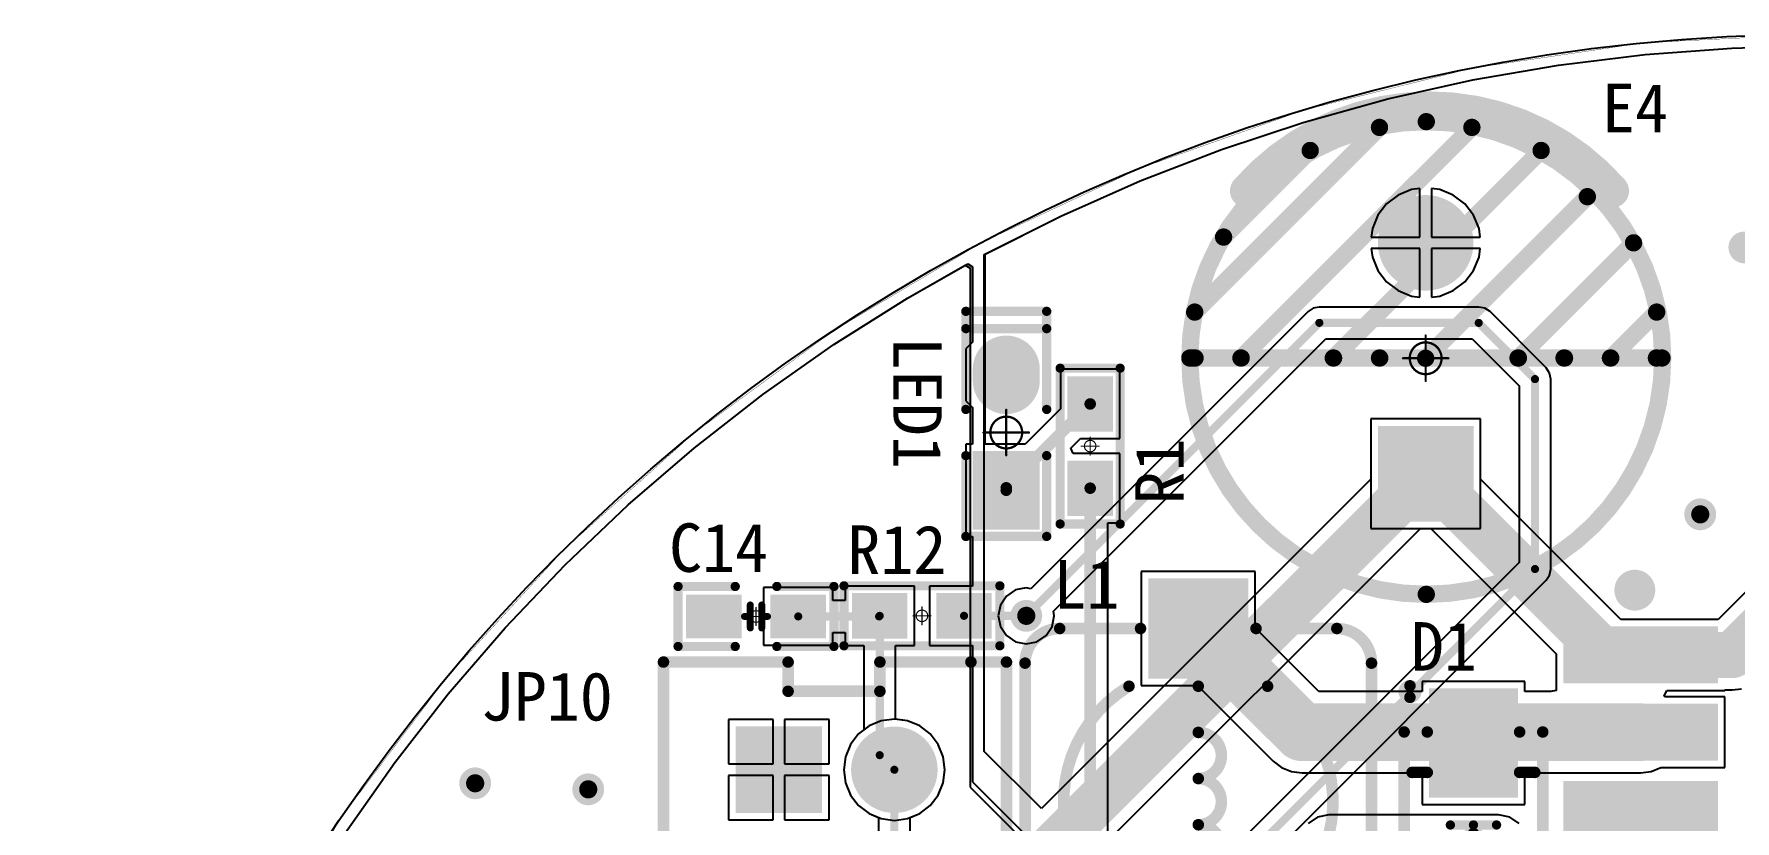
# Model space of a CAD drawing. Header units: millimetres. Extents: x 28 to 238, y 6 to 119.
# Drawn here: x 31.31 to 68.72, y 89.21 to 106.53 of the extents above; entities that cross this region are included whole.
import ezdxf

# ---------------------------------------------------------------- set-up
doc = ezdxf.new("R2010")
doc.units = ezdxf.units.MM
for name, color, linetype in [('BottomLayer', 5, 'Continuous'), ('BottomSolder', 6, 'Continuous'), ('KeepOutLayer', 6, 'Continuous'), ('Mechanical15', 56, 'Continuous'), ('MultiLayer', 9, 'Continuous'), ('PadHoleLayer', 156, 'Continuous'), ('TopLayer', 1, 'Continuous'), ('TopOverlay', 2, 'Continuous'), ('TopPaste', 8, 'Continuous'), ('TopSolder', 216, 'Continuous'), ('ViaHoleLayer', 16, 'Continuous')]:
    doc.layers.add(name, color=color, linetype=linetype)

# ---------------------------------------------------------------- blocks, each defined once
blk = doc.blocks.new('C_0603_M_24')
at = {"layer": 'Mechanical15', "const_width": 0.0254}
for points in [[(0.2, 0), (-0.2, 0)], [(0, 0.2), (0, -0.2)]]:
    blk.add_lwpolyline(points, dxfattribs=at)
at = {"layer": 'Mechanical15'}
for points, const_width in [([(-0.206, 0, 1), (-0.194, 0, 1)], 0.0127), ([(0.127, 0, 1), (-0.127, 0, 1)], 0.0254), ([(-0.133, 0, 1), (-0.121, 0, 1)], 0.0127), ([(-0.006, 0.2, 1), (0.006, 0.2, 1)], 0.0127), ([(0.121, 0, 1), (0.133, 0, 1)], 0.0127), ([(0.194, 0, 1), (0.206, 0, 1)], 0.0127), ([(-0.006, -0.2, 1), (0.006, -0.2, 1)], 0.0127)]:
    blk.add_lwpolyline(points, format="xyb", close=True, dxfattribs=dict(at, const_width=const_width))
at = {"layer": 'TopLayer'}
for points in [[(-1.435, -0.381), (-0.419, -0.381), (-1.435, 0.381), (-0.419, 0.381)], [(0.419, -0.381), (1.435, -0.381), (0.419, 0.381), (1.435, 0.381)]]:
    blk.add_solid(points, dxfattribs=at)
at = {"layer": 'TopOverlay'}
for points, const_width in [([(-0.457, 0.66), (-1.714, 0.66)], 0.203), ([(-1.714, 0.66), (-1.714, -0.66)], 0.203), ([(1.714, 0.66), (0.457, 0.66)], 0.203), ([(1.714, 0.66), (1.714, -0.66)], 0.203), ([(-0.127, 0), (-0.254, 0)], 0.152), ([(-0.127, 0.254), (-0.127, -0.254)], 0.152), ([(0.127, 0.254), (0.127, -0.254)], 0.152), ([(0.254, 0), (0.127, 0)], 0.152), ([(-0.457, -0.66), (-1.714, -0.66)], 0.203), ([(1.714, -0.66), (0.457, -0.66)], 0.203)]:
    blk.add_lwpolyline(points, dxfattribs=dict(at, const_width=const_width))
for points, const_width in [([(-1.765, 0.66, 1), (-1.664, 0.66, 1)], 0.102), ([(-1.765, 0.66, 1), (-1.664, 0.66, 1)], 0.102), ([(-0.508, 0.66, 1), (-0.406, 0.66, 1)], 0.102), ([(0.406, 0.66, 1), (0.508, 0.66, 1)], 0.102), ([(1.664, 0.66, 1), (1.765, 0.66, 1)], 0.102), ([(1.664, 0.66, 1), (1.765, 0.66, 1)], 0.102), ([(-0.292, 0, 1), (-0.216, 0, 1)], 0.0762), ([(-0.165, 0.254, 1), (-0.089, 0.254, 1)], 0.0762), ([(-0.165, 0, 1), (-0.089, 0, 1)], 0.0762), ([(0.089, 0.254, 1), (0.165, 0.254, 1)], 0.0762), ([(0.089, 0, 1), (0.165, 0, 1)], 0.0762), ([(0.216, 0, 1), (0.292, 0, 1)], 0.0762), ([(-0.165, -0.254, 1), (-0.089, -0.254, 1)], 0.0762), ([(0.089, -0.254, 1), (0.165, -0.254, 1)], 0.0762), ([(-1.765, -0.66, 1), (-1.664, -0.66, 1)], 0.102), ([(-1.765, -0.66, 1), (-1.664, -0.66, 1)], 0.102), ([(-0.508, -0.66, 1), (-0.406, -0.66, 1)], 0.102), ([(0.406, -0.66, 1), (0.508, -0.66, 1)], 0.102), ([(1.664, -0.66, 1), (1.765, -0.66, 1)], 0.102), ([(1.664, -0.66, 1), (1.765, -0.66, 1)], 0.102)]:
    blk.add_lwpolyline(points, format="xyb", close=True, dxfattribs=dict(at, const_width=const_width))
at = {"layer": 'TopPaste'}
for points in [[(-1.435, -0.381), (-0.419, -0.381), (-1.435, 0.381), (-0.419, 0.381)], [(0.419, -0.381), (1.435, -0.381), (0.419, 0.381), (1.435, 0.381)]]:
    blk.add_solid(points, dxfattribs=at)
at = {"layer": 'TopSolder'}
for points in [[(-1.537, -0.483), (-0.318, -0.483), (-1.537, 0.483), (-0.318, 0.483)], [(0.318, -0.483), (1.537, -0.483), (0.318, 0.483), (1.537, 0.483)]]:
    blk.add_solid(points, dxfattribs=at)
blk = doc.blocks.new('SMA_25')
at = {"layer": 'Mechanical15'}
for points, const_width in [([(0.35, 0, 1), (-0.35, 0, 1)], 0.05), ([(-0.012, 0.5, 1), (0.012, 0.5, 1)], 0.025), ([(-0.512, 0, 1), (-0.487, 0, 1)], 0.025), ([(-0.362, 0, 1), (-0.337, 0, 1)], 0.025), ([(0.337, 0, 1), (0.362, 0, 1)], 0.025), ([(0.487, 0, 1), (0.512, 0, 1)], 0.025), ([(-0.012, -0.5, 1), (0.012, -0.5, 1)], 0.025)]:
    blk.add_lwpolyline(points, format="xyb", close=True, dxfattribs=dict(at, const_width=const_width))
at = {"layer": 'Mechanical15', "const_width": 0.05}
for points in [[(0, 0.5), (0, -0.5)], [(-0.5, 0), (0.5, 0)]]:
    blk.add_lwpolyline(points, dxfattribs=at)
at = {"layer": 'TopLayer'}
for points in [[(-3.4, -0.875), (-1.2, -0.875), (-3.4, 0.875), (-1.2, 0.875)], [(1.2, -0.875), (3.4, -0.875), (1.2, 0.875), (3.4, 0.875)]]:
    blk.add_solid(points, dxfattribs=at)
at = {"layer": 'TopOverlay'}
for points, const_width in [([(-2.7, 1.524), (-2.7, 1.08)], 0.254), ([(-2.7, 1.524), (2.54, 1.524)], 0.254), ([(2.54, 1.524), (2.54, 1.016)], 0.254), ([(1.651, 1.35), (1.651, 1.016)], 0.254), ([(-0.395, 0.508), (-0.395, -0.508)], 0.203), ([(-0.395, 0.508), (0.494, 0)], 0.203), ([(-0.33, 0.305), (0.305, 0)], 0.254), ([(0.494, 0.508), (0.494, -0.508)], 0.203), ([(0.494, 0), (-0.395, -0.508)], 0.203), ([(-0.254, 0.051), (0.023, 0)], 0.254), ([(-0.254, 0.051), (-0.254, -0.305)], 0.254), ([(0.305, 0), (-0.254, -0.305)], 0.254), ([(-2.7, -1.105), (-2.7, -1.524)], 0.254), ([(1.651, -1.016), (1.651, -1.35)], 0.254), ([(2.54, -1.016), (2.54, -1.524)], 0.254), ([(-2.7, -1.524), (2.54, -1.524)], 0.254)]:
    blk.add_lwpolyline(points, dxfattribs=dict(at, const_width=const_width))
for points, const_width in [([(-2.763, 1.524, 1), (-2.636, 1.524, 1)], 0.127), ([(-2.763, 1.524, 1), (-2.636, 1.524, 1)], 0.127), ([(2.477, 1.524, 1), (2.603, 1.524, 1)], 0.127), ([(2.477, 1.524, 1), (2.603, 1.524, 1)], 0.127), ([(3.556, 1.397, 1), (3.302, 1.397, 1)], 0.254), ([(3.239, 1.397, 1), (3.365, 1.397, 1)], 0.127), ([(3.493, 1.397, 1), (3.619, 1.397, 1)], 0.127), ([(-2.763, 1.08, 1), (-2.636, 1.08, 1)], 0.127), ([(1.587, 1.35, 1), (1.714, 1.35, 1)], 0.127), ([(1.587, 1.016, 1), (1.714, 1.016, 1)], 0.127), ([(2.477, 1.016, 1), (2.603, 1.016, 1)], 0.127), ([(-0.446, 0.508, 1), (-0.344, 0.508, 1)], 0.102), ([(-0.446, 0.508, 1), (-0.344, 0.508, 1)], 0.102), ([(-0.394, 0.305, 1), (-0.267, 0.305, 1)], 0.127), ([(0.443, 0.508, 1), (0.545, 0.508, 1)], 0.102), ([(-0.318, 0.051, 1), (-0.191, 0.051, 1)], 0.127), ([(-0.318, 0.051, 1), (-0.191, 0.051, 1)], 0.127), ([(-0.041, 0, 1), (0.086, 0, 1)], 0.127), ([(0.241, 0, 1), (0.368, 0, 1)], 0.127), ([(0.241, 0, 1), (0.368, 0, 1)], 0.127), ([(0.443, 0, 1), (0.545, 0, 1)], 0.102), ([(0.443, 0, 1), (0.545, 0, 1)], 0.102), ([(-0.318, -0.305, 1), (-0.191, -0.305, 1)], 0.127), ([(-0.318, -0.305, 1), (-0.191, -0.305, 1)], 0.127), ([(-0.446, -0.508, 1), (-0.344, -0.508, 1)], 0.102), ([(-0.446, -0.508, 1), (-0.344, -0.508, 1)], 0.102), ([(0.443, -0.508, 1), (0.545, -0.508, 1)], 0.102), ([(-2.763, -1.105, 1), (-2.636, -1.105, 1)], 0.127), ([(1.587, -1.016, 1), (1.714, -1.016, 1)], 0.127), ([(2.477, -1.016, 1), (2.603, -1.016, 1)], 0.127), ([(-2.763, -1.524, 1), (-2.636, -1.524, 1)], 0.127), ([(-2.763, -1.524, 1), (-2.636, -1.524, 1)], 0.127), ([(1.587, -1.35, 1), (1.714, -1.35, 1)], 0.127), ([(2.477, -1.524, 1), (2.603, -1.524, 1)], 0.127), ([(2.477, -1.524, 1), (2.603, -1.524, 1)], 0.127)]:
    blk.add_lwpolyline(points, format="xyb", close=True, dxfattribs=dict(at, const_width=const_width))
at = {"layer": 'TopPaste'}
for points in [[(-3.4, -0.875), (-1.2, -0.875), (-3.4, 0.875), (-1.2, 0.875)], [(1.2, -0.875), (3.4, -0.875), (1.2, 0.875), (3.4, 0.875)]]:
    blk.add_solid(points, dxfattribs=at)
at = {"layer": 'TopSolder'}
for points in [[(-3.502, -0.977), (-1.098, -0.977), (-3.502, 0.977), (-1.098, 0.977)], [(1.098, -0.977), (3.502, -0.977), (1.098, 0.977), (3.502, 0.977)]]:
    blk.add_solid(points, dxfattribs=at)
blk = doc.blocks.new('CAP_5_0_10_16_29')
at = {"layer": 'BottomLayer', "const_width": 0.95}
blk.add_lwpolyline([(2.065, 0, 1), (3.015, 0, 1)], format="xyb", close=True, dxfattribs=at)
at = {"layer": 'BottomLayer'}
blk.add_solid([(-1.59, -0.95), (-1.59, 0.95), (-3.49, -0.95), (-3.49, 0.95)], dxfattribs=at)
at = {"layer": 'BottomSolder', "const_width": 1.052}
blk.add_lwpolyline([(2.014, 0, 1), (3.066, 0, 1)], format="xyb", close=True, dxfattribs=at)
at = {"layer": 'BottomSolder'}
blk.add_solid([(-1.488, -1.052), (-1.488, 1.052), (-3.592, -1.052), (-3.592, 1.052)], dxfattribs=at)
at = {"layer": 'Mechanical15'}
for points, const_width in [([(0.35, 0, 1), (-0.35, 0, 1)], 0.05), ([(-0.012, 0.5, 1), (0.012, 0.5, 1)], 0.025), ([(-0.512, 0, 1), (-0.487, 0, 1)], 0.025), ([(-0.362, 0, 1), (-0.337, 0, 1)], 0.025), ([(0.337, 0, 1), (0.362, 0, 1)], 0.025), ([(0.487, 0, 1), (0.512, 0, 1)], 0.025), ([(-0.012, -0.5, 1), (0.012, -0.5, 1)], 0.025)]:
    blk.add_lwpolyline(points, format="xyb", close=True, dxfattribs=dict(at, const_width=const_width))
at = {"layer": 'Mechanical15', "const_width": 0.05}
for points in [[(0, 0.5), (0, -0.5)], [(-0.5, 0), (0.5, 0)]]:
    blk.add_lwpolyline(points, dxfattribs=at)
at = {"layer": 'MultiLayer', "const_width": 0.95}
blk.add_lwpolyline([(2.065, 0, 1), (3.015, 0, 1)], format="xyb", close=True, dxfattribs=at)
at = {"layer": 'MultiLayer'}
blk.add_solid([(-1.59, -0.95), (-1.59, 0.95), (-3.49, -0.95), (-3.49, 0.95)], dxfattribs=at)
at = {"layer": 'PadHoleLayer', "const_width": 0.45}
for points in [[(-2.765, 0, 1), (-2.315, 0, 1)], [(2.315, 0, 1), (2.765, 0, 1)]]:
    blk.add_lwpolyline(points, format="xyb", close=True, dxfattribs=at)
at = {"layer": 'TopLayer', "const_width": 0.95}
blk.add_lwpolyline([(2.065, 0, 1), (3.015, 0, 1)], format="xyb", close=True, dxfattribs=at)
at = {"layer": 'TopLayer'}
blk.add_solid([(-1.59, -0.95), (-1.59, 0.95), (-3.49, -0.95), (-3.49, 0.95)], dxfattribs=at)
at = {"layer": 'TopOverlay'}
for points, const_width in [([(5.206, -0.013, 1), (-5.194, -0.013, 1)], 0.381), ([(-0.089, 5.187, 1), (0.101, 5.187, 1)], 0.191), ([(-0.089, 5.074, 1), (0.101, 5.074, 1)], 0.191), ([(-0.089, 5.072, 1), (0.101, 5.072, 1)], 0.191), ([(0.921, 5.08, 1), (1.111, 5.08, 1)], 0.191), ([(2.572, 4.445, 1), (2.762, 4.445, 1)], 0.191), ([(-0.089, 4.064, 1), (0.101, 4.064, 1)], 0.191), ([(-0.089, 4.058, 1), (0.101, 4.058, 1)], 0.191), ([(-0.089, 4.058, 1), (0.101, 4.058, 1)], 0.191), ([(3.499, 3.937, 1), (3.867, 3.937, 1)], 0.368), ([(4.477, 2.54, 1), (4.667, 2.54, 1)], 0.191), ([(-0.089, 2.032, 1), (0.101, 2.032, 1)], 0.191), ([(-0.089, 2.026, 1), (0.101, 2.026, 1)], 0.191), ([(-0.089, 2.026, 1), (0.101, 2.026, 1)], 0.191), ([(-0.089, 1.016, 1), (0.101, 1.016, 1)], 0.191), ([(-0.089, 1.01, 1), (0.101, 1.01, 1)], 0.191), ([(4.985, 1.016, 1), (5.175, 1.016, 1)], 0.191), ([(-5.289, -0.013, 1), (-5.099, -0.013, 1)], 0.191), ([(-0.095, 0, 1), (0.095, 0, 1)], 0.191), ([(5.111, -0.013, 1), (5.301, -0.013, 1)], 0.191), ([(4.985, -1.016, 1), (5.175, -1.016, 1)], 0.191), ([(-0.089, -2.032, 1), (0.101, -2.032, 1)], 0.191), ([(-0.089, -2.038, 1), (0.101, -2.038, 1)], 0.191), ([(-0.089, -2.038, 1), (0.101, -2.038, 1)], 0.191), ([(-0.089, -2.038, 1), (0.101, -2.038, 1)], 0.191), ([(-0.089, -2.038, 1), (0.101, -2.038, 1)], 0.191), ([(4.477, -2.54, 1), (4.667, -2.54, 1)], 0.191), ([(-0.089, -3.043, 1), (0.101, -3.043, 1)], 0.191), ([(-0.089, -3.05, 1), (0.101, -3.05, 1)], 0.191), ([(-0.089, -3.05, 1), (0.101, -3.05, 1)], 0.191), ([(-0.089, -3.054, 1), (0.101, -3.054, 1)], 0.191), ([(3.461, -3.556, 1), (3.651, -3.556, 1)], 0.191), ([(3.499, -4.105, 1), (3.867, -4.105, 1)], 0.368), ([(-0.089, -4.064, 1), (0.101, -4.064, 1)], 0.191), ([(-0.089, -4.07, 1), (0.101, -4.07, 1)], 0.191), ([(-0.089, -4.07, 1), (0.101, -4.07, 1)], 0.191), ([(2.445, -4.572, 1), (2.635, -4.572, 1)], 0.191), ([(-0.089, -5.075, 1), (0.101, -5.075, 1)], 0.191), ([(-0.089, -5.082, 1), (0.101, -5.082, 1)], 0.191), ([(-0.089, -5.197, 1), (0.101, -5.197, 1)], 0.191), ([(0.921, -5.08, 1), (1.111, -5.08, 1)], 0.191)]:
    blk.add_lwpolyline(points, format="xyb", close=True, dxfattribs=dict(at, const_width=const_width))
at = {"layer": 'TopOverlay', "const_width": 0.381}
for points in [[(0.006, 5.187), (0.006, 5.074)], [(0.006, 5.072), (0.006, -5.197)], [(1.016, 5.08), (5.08, 1.016)], [(2.667, 4.445), (4.572, 2.54)], [(0.006, 4.064), (0.006, 4.058)], [(0.006, 4.058), (5.08, -1.016)], [(0.006, 2.032), (0.006, 2.026)], [(0.006, 2.026), (4.572, -2.54)], [(0.006, 1.016), (0.006, 1.01)], [(0, 0), (3.556, -3.556)], [(0.006, -2.032), (0.006, -2.038)], [(0.006, -2.038), (0.006, -2.038)], [(0.006, -2.038), (2.54, -4.572)], [(0.006, -3.043), (0.006, -3.05)], [(0.006, -3.05), (0.006, -3.054)], [(0.006, -4.064), (0.006, -4.07)], [(0.006, -4.07), (1.016, -5.08)], [(0.006, -5.075), (0.006, -5.082)]]:
    blk.add_lwpolyline(points, dxfattribs=at)
at = {"layer": 'TopOverlay', "const_width": 0.737}
blk.add_lwpolyline([(3.683, 3.937, -0.452833), (3.683, -4.105)], format="xyb", dxfattribs=at)
at = {"layer": 'TopSolder', "const_width": 1.052}
blk.add_lwpolyline([(2.014, 0, 1), (3.066, 0, 1)], format="xyb", close=True, dxfattribs=at)
at = {"layer": 'TopSolder'}
blk.add_solid([(-1.488, -1.052), (-1.488, 1.052), (-3.592, -1.052), (-3.592, 1.052)], dxfattribs=at)
blk = doc.blocks.new('TO263_5A_30')
at = {"layer": 'TopLayer'}
for points in [[(5.225, 15.414), (-5.225, 15.414), (5.225, 5.414), (-5.225, 5.414)], [(-2.875, 1.6), (-3.925, 1.6), (-2.875, -1.6), (-3.925, -1.6)], [(-1.175, 1.6), (-2.225, 1.6), (-1.175, -1.6), (-2.225, -1.6)], [(0.525, 1.6), (-0.525, 1.6), (0.525, -1.6), (-0.525, -1.6)], [(2.225, 1.6), (1.175, 1.6), (2.225, -1.6), (1.175, -1.6)], [(3.925, 1.6), (2.875, 1.6), (3.925, -1.6), (2.875, -1.6)]]:
    blk.add_solid(points, dxfattribs=at)
at = {"layer": 'TopOverlay', "const_width": 0.254}
for points in [[(-5.461, 3.787), (-5.461, 6.037)], [(5.461, 3.787), (5.461, 6.037)], [(5.461, 3.787), (-5.461, 3.787)]]:
    blk.add_lwpolyline(points, dxfattribs=at)
at = {"layer": 'TopOverlay'}
for points, const_width in [([(-5.524, 6.037, 1), (-5.397, 6.037, 1)], 0.127), ([(5.397, 6.037, 1), (5.524, 6.037, 1)], 0.127), ([(-5.524, 3.787, 1), (-5.397, 3.787, 1)], 0.127), ([(-5.524, 3.787, 1), (-5.397, 3.787, 1)], 0.127), ([(5.397, 3.787, 1), (5.524, 3.787, 1)], 0.127), ([(5.397, 3.787, 1), (5.524, 3.787, 1)], 0.127), ([(-4.626, -0.127, 1), (-5.026, -0.127, 1)], 0.5), ([(-5.151, -0.127, 1), (-4.901, -0.127, 1)], 0.25), ([(-4.751, -0.127, 1), (-4.501, -0.127, 1)], 0.25)]:
    blk.add_lwpolyline(points, format="xyb", close=True, dxfattribs=dict(at, const_width=const_width))
at = {"layer": 'TopPaste'}
for points in [[(5.225, 15.414), (-5.225, 15.414), (5.225, 5.414), (-5.225, 5.414)], [(-2.875, 1.6), (-3.925, 1.6), (-2.875, -1.6), (-3.925, -1.6)], [(-1.175, 1.6), (-2.225, 1.6), (-1.175, -1.6), (-2.225, -1.6)], [(0.525, 1.6), (-0.525, 1.6), (0.525, -1.6), (-0.525, -1.6)], [(2.225, 1.6), (1.175, 1.6), (2.225, -1.6), (1.175, -1.6)], [(3.925, 1.6), (2.875, 1.6), (3.925, -1.6), (2.875, -1.6)]]:
    blk.add_solid(points, dxfattribs=at)
at = {"layer": 'TopSolder'}
for points in [[(5.327, 15.516), (-5.327, 15.516), (5.327, 5.312), (-5.327, 5.312)], [(-2.773, 1.702), (-4.027, 1.702), (-2.773, -1.702), (-4.027, -1.702)], [(-1.073, 1.702), (-2.327, 1.702), (-1.073, -1.702), (-2.327, -1.702)], [(0.627, 1.702), (-0.627, 1.702), (0.627, -1.702), (-0.627, -1.702)], [(2.327, 1.702), (1.073, 1.702), (2.327, -1.702), (1.073, -1.702)], [(4.027, 1.702), (2.773, 1.702), (4.027, -1.702), (2.773, -1.702)]]:
    blk.add_solid(points, dxfattribs=at)
blk = doc.blocks.new('XH2_54_LI_2P_38')
at = {"layer": 'BottomLayer', "const_width": 0.85}
blk.add_lwpolyline([(0.845, 0, 1), (1.695, 0, 1)], format="xyb", close=True, dxfattribs=at)
at = {"layer": 'BottomLayer'}
blk.add_solid([(-0.42, -0.85), (-0.42, 0.85), (-2.12, -0.85), (-2.12, 0.85)], dxfattribs=at)
at = {"layer": 'BottomSolder', "const_width": 0.952}
blk.add_lwpolyline([(0.794, 0, 1), (1.746, 0, 1)], format="xyb", close=True, dxfattribs=at)
at = {"layer": 'BottomSolder'}
blk.add_solid([(-0.318, -0.952), (-0.318, 0.952), (-2.222, -0.952), (-2.222, 0.952)], dxfattribs=at)
at = {"layer": 'MultiLayer', "const_width": 0.85}
blk.add_lwpolyline([(0.845, 0, 1), (1.695, 0, 1)], format="xyb", close=True, dxfattribs=at)
at = {"layer": 'MultiLayer'}
blk.add_solid([(-0.42, -0.85), (-0.42, 0.85), (-2.12, -0.85), (-2.12, 0.85)], dxfattribs=at)
at = {"layer": 'PadHoleLayer', "const_width": 0.45}
for points in [[(-1.495, 0, 1), (-1.045, 0, 1)], [(1.045, 0, 1), (1.495, 0, 1)]]:
    blk.add_lwpolyline(points, format="xyb", close=True, dxfattribs=at)
at = {"layer": 'TopLayer', "const_width": 0.85}
blk.add_lwpolyline([(0.845, 0, 1), (1.695, 0, 1)], format="xyb", close=True, dxfattribs=at)
at = {"layer": 'TopLayer'}
blk.add_solid([(-0.42, -0.85), (-0.42, 0.85), (-2.12, -0.85), (-2.12, 0.85)], dxfattribs=at)
at = {"layer": 'TopOverlay', "const_width": 0.254}
for points in [[(-3.807, 2.37), (-1.067, 2.37)], [(-3.807, -3.505), (-3.807, 2.37)], [(-1.067, 1.727), (-1.067, 2.37)], [(0.953, 2.37), (2.954, 2.37)], [(0.953, 1.727), (0.953, 2.37)], [(2.954, 2.37), (3.736, 2.37)], [(3.736, -3.505), (3.736, 2.37)], [(-1.067, 1.727), (0.953, 1.727)], [(-3.807, -3.505), (3.736, -3.505)]]:
    blk.add_lwpolyline(points, dxfattribs=at)
at = {"layer": 'TopOverlay', "const_width": 0.127}
for points in [[(-3.871, 2.37, 1), (-3.744, 2.37, 1)], [(-3.871, 2.37, 1), (-3.744, 2.37, 1)], [(-1.13, 2.37, 1), (-1.003, 2.37, 1)], [(-1.13, 2.37, 1), (-1.003, 2.37, 1)], [(0.889, 2.37, 1), (1.016, 2.37, 1)], [(0.889, 2.37, 1), (1.016, 2.37, 1)], [(2.891, 2.37, 1), (3.018, 2.37, 1)], [(2.891, 2.37, 1), (3.018, 2.37, 1)], [(3.673, 2.37, 1), (3.8, 2.37, 1)], [(3.673, 2.37, 1), (3.8, 2.37, 1)], [(-1.13, 1.727, 1), (-1.003, 1.727, 1)], [(-1.13, 1.727, 1), (-1.003, 1.727, 1)], [(0.889, 1.727, 1), (1.016, 1.727, 1)], [(0.889, 1.727, 1), (1.016, 1.727, 1)], [(-3.871, -3.505, 1), (-3.744, -3.505, 1)], [(-3.871, -3.505, 1), (-3.744, -3.505, 1)], [(3.673, -3.505, 1), (3.8, -3.505, 1)], [(3.673, -3.505, 1), (3.8, -3.505, 1)]]:
    blk.add_lwpolyline(points, format="xyb", close=True, dxfattribs=at)
at = {"layer": 'TopSolder', "const_width": 0.952}
blk.add_lwpolyline([(0.794, 0, 1), (1.746, 0, 1)], format="xyb", close=True, dxfattribs=at)
at = {"layer": 'TopSolder'}
blk.add_solid([(-0.318, -0.952), (-0.318, 0.952), (-2.222, -0.952), (-2.222, 0.952)], dxfattribs=at)
blk = doc.blocks.new('CDRH74_40')
at = {"layer": 'TopLayer'}
for points in [[(-2.81, -1), (-2.81, 1), (-4.81, -1), (-4.81, 1)], [(4.81, -1), (4.81, 1), (2.81, -1), (2.81, 1)]]:
    blk.add_solid(points, dxfattribs=at)
at = {"layer": 'TopOverlay', "const_width": 0.254}
for points in [[(-3.81, 3.048, -0.414214), (-3.048, 3.81)], [(3.048, 3.81, -0.414214), (3.81, 3.048)], [(-2.54, 1.524, -0.56619), (2.54, 1.524)], [(-1.524, 0, -1), (-0.508, 0)], [(-0.508, 0, -1), (0.508, 0)], [(0.508, 0, -1), (1.524, 0)], [(2.54, -1.524, -0.56619), (-2.54, -1.524)], [(-3.048, -3.81, -0.414214), (-3.81, -3.048)], [(3.81, -3.048, -0.414214), (3.048, -3.81)]]:
    blk.add_lwpolyline(points, format="xyb", dxfattribs=at)
for points in [[(3.048, 3.81), (-3.048, 3.81)], [(-3.81, 1.27), (-3.81, 3.048)], [(3.81, 1.27), (3.81, 3.048)], [(-1.524, 0), (-2.54, 0)], [(2.54, 0), (1.524, 0)], [(-3.81, -3.048), (-3.81, -1.27)], [(3.81, -3.048), (3.81, -1.27)], [(3.048, -3.81), (-3.048, -3.81)]]:
    blk.add_lwpolyline(points, dxfattribs=at)
at = {"layer": 'TopOverlay', "const_width": 0.127}
for points in [[(-3.111, 3.81, 1), (-2.985, 3.81, 1)], [(-3.111, 3.81, 1), (-2.985, 3.81, 1)], [(2.985, 3.81, 1), (3.111, 3.81, 1)], [(2.985, 3.81, 1), (3.111, 3.81, 1)], [(-3.873, 3.048, 1), (-3.747, 3.048, 1)], [(-3.873, 3.048, 1), (-3.747, 3.048, 1)], [(3.747, 3.048, 1), (3.873, 3.048, 1)], [(3.747, 3.048, 1), (3.873, 3.048, 1)], [(-2.603, 1.524, 1), (-2.477, 1.524, 1)], [(2.477, 1.524, 1), (2.603, 1.524, 1)], [(-3.873, 1.27, 1), (-3.747, 1.27, 1)], [(3.747, 1.27, 1), (3.873, 1.27, 1)], [(-2.603, 0, 1), (-2.477, 0, 1)], [(-1.587, 0, 1), (-1.46, 0, 1)], [(-1.587, 0, 1), (-1.46, 0, 1)], [(-0.572, 0, 1), (-0.445, 0, 1)], [(-0.572, 0, 1), (-0.445, 0, 1)], [(0.445, 0, 1), (0.572, 0, 1)], [(0.445, 0, 1), (0.572, 0, 1)], [(1.46, 0, 1), (1.587, 0, 1)], [(1.46, 0, 1), (1.587, 0, 1)], [(2.477, 0, 1), (2.603, 0, 1)], [(-3.873, -1.27, 1), (-3.747, -1.27, 1)], [(-2.603, -1.524, 1), (-2.477, -1.524, 1)], [(2.477, -1.524, 1), (2.603, -1.524, 1)], [(3.747, -1.27, 1), (3.873, -1.27, 1)], [(-3.873, -3.048, 1), (-3.747, -3.048, 1)], [(-3.873, -3.048, 1), (-3.747, -3.048, 1)], [(3.747, -3.048, 1), (3.873, -3.048, 1)], [(3.747, -3.048, 1), (3.873, -3.048, 1)], [(-3.111, -3.81, 1), (-2.985, -3.81, 1)], [(-3.111, -3.81, 1), (-2.985, -3.81, 1)], [(2.985, -3.81, 1), (3.111, -3.81, 1)], [(2.985, -3.81, 1), (3.111, -3.81, 1)]]:
    blk.add_lwpolyline(points, format="xyb", close=True, dxfattribs=at)
at = {"layer": 'TopPaste'}
for points in [[(-2.81, -1), (-2.81, 1), (-4.81, -1), (-4.81, 1)], [(4.81, -1), (4.81, 1), (2.81, -1), (2.81, 1)]]:
    blk.add_solid(points, dxfattribs=at)
at = {"layer": 'TopSolder'}
for points in [[(-2.708, -1.102), (-2.708, 1.102), (-4.912, -1.102), (-4.912, 1.102)], [(4.912, -1.102), (4.912, 1.102), (2.708, -1.102), (2.708, 1.102)]]:
    blk.add_solid(points, dxfattribs=at)
blk = doc.blocks.new('LED_0805R_42')
at = {"layer": 'Mechanical15'}
for points, const_width in [([(0.35, 0, 1), (-0.35, 0, 1)], 0.05), ([(-0.012, 0.5, 1), (0.012, 0.5, 1)], 0.025), ([(-0.512, 0, 1), (-0.487, 0, 1)], 0.025), ([(-0.362, 0, 1), (-0.337, 0, 1)], 0.025), ([(0.337, 0, 1), (0.362, 0, 1)], 0.025), ([(0.487, 0, 1), (0.512, 0, 1)], 0.025), ([(-0.012, -0.5, 1), (0.012, -0.5, 1)], 0.025)]:
    blk.add_lwpolyline(points, format="xyb", close=True, dxfattribs=dict(at, const_width=const_width))
at = {"layer": 'Mechanical15', "const_width": 0.05}
for points in [[(0, 0.5), (0, -0.5)], [(-0.5, 0), (0.5, 0)]]:
    blk.add_lwpolyline(points, dxfattribs=at)
at = {"layer": 'TopLayer', "const_width": 1.27}
blk.add_lwpolyline([(1.397, 0), (1.143, 0)], dxfattribs=at)
at = {"layer": 'TopLayer', "const_width": 0.635}
for points in [[(0.825, 0, 1), (1.46, 0, 1)], [(1.079, 0, 1), (1.714, 0, 1)]]:
    blk.add_lwpolyline(points, format="xyb", close=True, dxfattribs=at)
at = {"layer": 'TopLayer'}
blk.add_solid([(-2.032, -0.635), (-0.508, -0.635), (-2.032, 0.635), (-0.508, 0.635)], dxfattribs=at)
at = {"layer": 'TopOverlay', "const_width": 0.203}
for points in [[(-2.286, 0.889), (-0.508, 0.889)], [(-2.286, 0.889), (-2.286, -0.889)], [(0.508, 0.889), (2.667, 0.889)], [(2.286, 0.889), (2.286, -0.889)], [(2.667, 0.889), (2.667, -0.889)], [(-2.286, -0.889), (-0.508, -0.889)], [(0.508, -0.889), (2.667, -0.889)]]:
    blk.add_lwpolyline(points, dxfattribs=at)
at = {"layer": 'TopOverlay', "const_width": 0.102}
for points in [[(-2.337, 0.889, 1), (-2.235, 0.889, 1)], [(-2.337, 0.889, 1), (-2.235, 0.889, 1)], [(-0.559, 0.889, 1), (-0.457, 0.889, 1)], [(0.457, 0.889, 1), (0.559, 0.889, 1)], [(2.235, 0.889, 1), (2.337, 0.889, 1)], [(2.616, 0.889, 1), (2.718, 0.889, 1)], [(2.616, 0.889, 1), (2.718, 0.889, 1)], [(-2.337, -0.889, 1), (-2.235, -0.889, 1)], [(-2.337, -0.889, 1), (-2.235, -0.889, 1)], [(-0.559, -0.889, 1), (-0.457, -0.889, 1)], [(0.457, -0.889, 1), (0.559, -0.889, 1)], [(2.235, -0.889, 1), (2.337, -0.889, 1)], [(2.616, -0.889, 1), (2.718, -0.889, 1)], [(2.616, -0.889, 1), (2.718, -0.889, 1)]]:
    blk.add_lwpolyline(points, format="xyb", close=True, dxfattribs=at)
at = {"layer": 'TopPaste', "const_width": 1.27}
blk.add_lwpolyline([(1.397, 0), (1.143, 0)], dxfattribs=at)
at = {"layer": 'TopPaste', "const_width": 0.635}
for points in [[(0.825, 0, 1), (1.46, 0, 1)], [(1.079, 0, 1), (1.714, 0, 1)]]:
    blk.add_lwpolyline(points, format="xyb", close=True, dxfattribs=at)
at = {"layer": 'TopPaste'}
blk.add_solid([(-2.032, -0.635), (-0.508, -0.635), (-2.032, 0.635), (-0.508, 0.635)], dxfattribs=at)
at = {"layer": 'TopSolder', "const_width": 1.473}
blk.add_lwpolyline([(1.397, 0), (1.143, 0)], dxfattribs=at)
at = {"layer": 'TopSolder', "const_width": 0.737}
for points in [[(0.775, 0, 1), (1.511, 0, 1)], [(1.029, 0, 1), (1.765, 0, 1)]]:
    blk.add_lwpolyline(points, format="xyb", close=True, dxfattribs=at)
at = {"layer": 'TopSolder'}
blk.add_solid([(-2.134, -0.737), (-0.406, -0.737), (-2.134, 0.737), (-0.406, 0.737)], dxfattribs=at)
blk = doc.blocks.new('R_0603_M_47')
at = {"layer": 'Mechanical15', "const_width": 0.0254}
for points in [[(0.2, 0), (-0.2, 0)], [(0, -0.2), (0, 0.2)]]:
    blk.add_lwpolyline(points, dxfattribs=at)
at = {"layer": 'Mechanical15'}
for points, const_width in [([(-0.206, 0, 1), (-0.194, 0, 1)], 0.0127), ([(0.127, 0, 1), (-0.127, 0, 1)], 0.0254), ([(-0.133, 0, 1), (-0.121, 0, 1)], 0.0127), ([(-0.006, 0.2, 1), (0.006, 0.2, 1)], 0.0127), ([(0.121, 0, 1), (0.133, 0, 1)], 0.0127), ([(0.194, 0, 1), (0.206, 0, 1)], 0.0127), ([(-0.006, -0.2, 1), (0.006, -0.2, 1)], 0.0127)]:
    blk.add_lwpolyline(points, format="xyb", close=True, dxfattribs=dict(at, const_width=const_width))
at = {"layer": 'TopLayer'}
for points in [[(-1.435, -0.4), (-0.419, -0.4), (-1.435, 0.4), (-0.419, 0.4)], [(0.419, -0.4), (1.435, -0.4), (0.419, 0.4), (1.435, 0.4)]]:
    blk.add_solid(points, dxfattribs=at)
at = {"layer": 'TopOverlay', "const_width": 0.203}
for points in [[(-1.714, -0.66), (-1.714, 0.66)], [(1.714, 0.66), (-1.714, 0.66)], [(1.714, -0.66), (1.714, 0.66)], [(1.714, -0.66), (-1.714, -0.66)]]:
    blk.add_lwpolyline(points, dxfattribs=at)
at = {"layer": 'TopOverlay', "const_width": 0.102}
for points in [[(-1.765, 0.66, 1), (-1.664, 0.66, 1)], [(-1.765, 0.66, 1), (-1.664, 0.66, 1)], [(1.664, 0.66, 1), (1.765, 0.66, 1)], [(1.664, 0.66, 1), (1.765, 0.66, 1)], [(-1.765, -0.66, 1), (-1.664, -0.66, 1)], [(-1.765, -0.66, 1), (-1.664, -0.66, 1)], [(1.664, -0.66, 1), (1.765, -0.66, 1)], [(1.664, -0.66, 1), (1.765, -0.66, 1)]]:
    blk.add_lwpolyline(points, format="xyb", close=True, dxfattribs=at)
at = {"layer": 'TopPaste'}
for points in [[(-1.435, -0.4), (-0.419, -0.4), (-1.435, 0.4), (-0.419, 0.4)], [(0.419, -0.4), (1.435, -0.4), (0.419, 0.4), (1.435, 0.4)]]:
    blk.add_solid(points, dxfattribs=at)
at = {"layer": 'TopSolder'}
for points in [[(-1.537, -0.502), (-0.318, -0.502), (-1.537, 0.502), (-0.318, 0.502)], [(0.318, -0.502), (1.537, -0.502), (0.318, 0.502), (1.537, 0.502)]]:
    blk.add_solid(points, dxfattribs=at)
blk = doc.blocks.new('R_0603_M_54')
at = {"layer": 'Mechanical15', "const_width": 0.0254}
for points in [[(-0.2, 0), (0.2, 0)], [(0, -0.2), (0, 0.2)]]:
    blk.add_lwpolyline(points, dxfattribs=at)
at = {"layer": 'Mechanical15'}
for points, const_width in [([(-0.206, 0, 1), (-0.194, 0, 1)], 0.0127), ([(0.127, 0, 1), (-0.127, 0, 1)], 0.0254), ([(-0.133, 0, 1), (-0.121, 0, 1)], 0.0127), ([(-0.006, 0.2, 1), (0.006, 0.2, 1)], 0.0127), ([(0.121, 0, 1), (0.133, 0, 1)], 0.0127), ([(0.194, 0, 1), (0.206, 0, 1)], 0.0127), ([(-0.006, -0.2, 1), (0.006, -0.2, 1)], 0.0127)]:
    blk.add_lwpolyline(points, format="xyb", close=True, dxfattribs=dict(at, const_width=const_width))
at = {"layer": 'TopLayer'}
for points in [[(-1.435, -0.4), (-0.419, -0.4), (-1.435, 0.4), (-0.419, 0.4)], [(0.419, -0.4), (1.435, -0.4), (0.419, 0.4), (1.435, 0.4)]]:
    blk.add_solid(points, dxfattribs=at)
at = {"layer": 'TopOverlay', "const_width": 0.203}
for points in [[(-1.714, -0.66), (-1.714, 0.66)], [(-1.714, 0.66), (1.714, 0.66)], [(1.714, -0.66), (1.714, 0.66)], [(-1.714, -0.66), (1.714, -0.66)]]:
    blk.add_lwpolyline(points, dxfattribs=at)
at = {"layer": 'TopOverlay', "const_width": 0.102}
for points in [[(-1.765, 0.66, 1), (-1.664, 0.66, 1)], [(-1.765, 0.66, 1), (-1.664, 0.66, 1)], [(1.664, 0.66, 1), (1.765, 0.66, 1)], [(1.664, 0.66, 1), (1.765, 0.66, 1)], [(-1.765, -0.66, 1), (-1.664, -0.66, 1)], [(-1.765, -0.66, 1), (-1.664, -0.66, 1)], [(1.664, -0.66, 1), (1.765, -0.66, 1)], [(1.664, -0.66, 1), (1.765, -0.66, 1)]]:
    blk.add_lwpolyline(points, format="xyb", close=True, dxfattribs=at)
at = {"layer": 'TopPaste'}
for points in [[(-1.435, -0.4), (-0.419, -0.4), (-1.435, 0.4), (-0.419, 0.4)], [(0.419, -0.4), (1.435, -0.4), (0.419, 0.4), (1.435, 0.4)]]:
    blk.add_solid(points, dxfattribs=at)
at = {"layer": 'TopSolder'}
for points in [[(-1.537, -0.502), (-0.318, -0.502), (-1.537, 0.502), (-0.318, 0.502)], [(0.318, -0.502), (1.537, -0.502), (0.318, 0.502), (1.537, 0.502)]]:
    blk.add_solid(points, dxfattribs=at)

msp = doc.modelspace()

# ---------------------------------------------------------------- linework, layer by layer
msp.add_circle((70.558, 67.272), 39.25)
at = {"layer": 'BottomLayer'}
for p, q in [((68.645, 106.218), (70.558, 106.265)), ((64.837, 105.843), (66.737, 106.077)), ((66.737, 106.077), (68.645, 106.218)), ((61.084, 105.096), (62.952, 105.515)), ((62.952, 105.515), (64.837, 105.843)), ((59.24, 104.586), (61.084, 105.096)), ((57.422, 103.985), (59.24, 104.586)), ((55.637, 103.297), (57.422, 103.985)), ((53.887, 102.521), (55.637, 103.297)), ((61.306, 102.982), (61.054, 102.789)), ((61.599, 103.104), (61.306, 102.982)), ((61.786, 103.128), (61.599, 103.104)), ((61.786, 102.058), (61.786, 103.128)), ((62.227, 103.104), (62.04, 103.128)), ((62.04, 103.128), (62.04, 102.058)), ((62.52, 102.982), (62.227, 103.104)), ((62.772, 102.789), (62.52, 102.982)), ((52.204, 101.674), (53.887, 102.521)), ((60.861, 102.538), (60.74, 102.245)), ((61.054, 102.789), (60.861, 102.538)), ((62.965, 102.538), (62.772, 102.789)), ((63.086, 102.245), (62.965, 102.538)), ((60.74, 102.245), (60.715, 102.058)), ((63.111, 102.058), (63.086, 102.245)), ((60.715, 102.058), (61.786, 102.058)), ((61.786, 101.804), (60.715, 101.804)), ((60.715, 101.804), (60.74, 101.616)), ((61.786, 100.733), (61.786, 101.804)), ((62.04, 102.058), (63.111, 102.058)), ((63.111, 101.804), (62.04, 101.804)), ((62.04, 101.804), (62.04, 100.733)), ((63.086, 101.616), (63.111, 101.804)), ((50.513, 100.717), (51.785, 101.438)), ((51.785, 101.438), (51.895, 101.374)), ((52.204, 93.204), (52.204, 101.674)), ((60.74, 101.616), (60.861, 101.323)), ((62.965, 101.323), (63.086, 101.616)), ((51.895, 101.374), (51.895, 89.951)), ((60.861, 101.323), (61.054, 101.072)), ((61.054, 101.072), (61.306, 100.879)), ((62.52, 100.879), (62.772, 101.072)), ((62.772, 101.072), (62.965, 101.323)), ((48.896, 99.693), (50.513, 100.717)), ((61.306, 100.879), (61.599, 100.757)), ((61.599, 100.757), (61.786, 100.733)), ((62.04, 100.733), (62.227, 100.757)), ((62.227, 100.757), (62.52, 100.879)), ((59.327, 100.417), (53.23, 94.32)), ((59.441, 100.493), (59.327, 100.417)), ((59.574, 100.519), (59.441, 100.493)), ((63.081, 100.519), (59.574, 100.519)), ((63.214, 100.493), (63.081, 100.519)), ((63.328, 100.417), (63.214, 100.493)), ((64.564, 99.18), (63.328, 100.417)), ((47.331, 98.591), (48.896, 99.693)), ((53.724, 93.825), (59.719, 99.82)), ((59.719, 99.82), (62.936, 99.82)), ((62.936, 99.82), (63.967, 98.788)), ((64.64, 99.067), (64.564, 99.18)), ((64.564, 99.18), (64.564, 99.18)), ((63.967, 98.788), (63.967, 94.898)), ((64.667, 98.933), (64.64, 99.067)), ((64.667, 94.754), (64.667, 98.933)), ((64.667, 98.933), (64.667, 98.933)), ((45.822, 97.414), (47.331, 98.591)), ((63.117, 98.055), (60.709, 98.055)), ((60.709, 98.055), (60.709, 96.733)), ((63.117, 95.647), (63.117, 98.055)), ((44.373, 96.164), (45.822, 97.414)), ((60.709, 96.733), (53.461, 89.485)), ((42.987, 94.844), (44.373, 96.164)), ((54.548, 88.398), (61.796, 95.647)), ((61.796, 95.647), (63.117, 95.647)), ((41.667, 93.458), (42.987, 94.844)), ((63.967, 94.898), (56.171, 87.102)), ((64.64, 94.62), (64.667, 94.754)), ((52.893, 94.293), (52.693, 94.159)), ((53.129, 94.34), (52.893, 94.293)), ((53.23, 94.32), (53.129, 94.34)), ((56.768, 86.71), (64.564, 94.506)), ((64.564, 94.506), (64.64, 94.62)), ((52.56, 93.96), (52.513, 93.724)), ((52.693, 94.159), (52.56, 93.96)), ((52.513, 93.724), (52.56, 93.488)), ((53.698, 93.488), (53.745, 93.724)), ((53.745, 93.724), (53.724, 93.825)), ((40.417, 92.009), (41.667, 93.458)), ((52.204, 90.742), (52.204, 93.204)), ((52.56, 93.488), (52.693, 93.288)), ((52.693, 93.288), (52.893, 93.155)), ((52.893, 93.155), (53.129, 93.108)), ((53.129, 93.108), (53.364, 93.155)), ((53.364, 93.155), (53.564, 93.288)), ((53.564, 93.288), (53.698, 93.488)), ((39.24, 90.5), (40.417, 92.009)), ((47.56, 91.441), (46.583, 91.441)), ((46.583, 91.441), (46.583, 90.464)), ((47.56, 90.464), (47.56, 91.441)), ((48.791, 91.441), (47.814, 91.441)), ((47.814, 91.441), (47.814, 90.464)), ((48.791, 90.464), (48.791, 91.441)), ((49.67, 91.302), (49.44, 91.125)), ((49.939, 91.413), (49.67, 91.302)), ((50.227, 91.451), (49.939, 91.413)), ((50.515, 91.413), (50.227, 91.451)), ((50.784, 91.302), (50.515, 91.413)), ((51.015, 91.125), (50.784, 91.302)), ((49.44, 91.125), (49.263, 90.894)), ((51.192, 90.894), (51.015, 91.125)), ((49.152, 90.625), (49.114, 90.337)), ((49.263, 90.894), (49.152, 90.625)), ((51.303, 90.625), (51.192, 90.894)), ((51.341, 90.337), (51.303, 90.625)), ((53.461, 89.485), (52.204, 90.742)), ((38.138, 88.936), (39.24, 90.5)), ((46.583, 90.464), (47.56, 90.464)), ((47.56, 90.21), (46.583, 90.21)), ((46.583, 90.21), (46.583, 89.233)), ((47.56, 89.233), (47.56, 90.21)), ((47.814, 90.464), (48.791, 90.464)), ((48.791, 90.21), (47.814, 90.21)), ((47.814, 90.21), (47.814, 89.233)), ((48.791, 89.233), (48.791, 90.21)), ((49.114, 90.337), (49.152, 90.049)), ((51.303, 90.049), (51.341, 90.337)), ((49.152, 90.049), (49.263, 89.78)), ((51.192, 89.78), (51.303, 90.049)), ((51.895, 89.951), (52.911, 88.935)), ((49.263, 89.78), (49.44, 89.55)), ((49.44, 89.55), (49.67, 89.373)), ((50.784, 89.373), (51.015, 89.55)), ((51.015, 89.55), (51.192, 89.78)), ((46.583, 89.233), (47.56, 89.233)), ((47.814, 89.233), (48.791, 89.233)), ((49.67, 89.373), (49.878, 89.287)), ((49.878, 89.287), (49.878, 84.695)), ((50.577, 89.287), (50.784, 89.373)), ((50.577, 84.696), (50.577, 89.287))]:
    msp.add_line(p, q, dxfattribs=at)
for points, const_width in [([(68.747, 101.83, 1), (69.097, 101.83, 1)], 0.35), ([(59.53, 100.17, 1), (59.619, 100.17, 1)], 0.0889), ([(59.53, 100.17, 1), (59.619, 100.17, 1)], 0.0889), ([(63.036, 100.17, 1), (63.125, 100.17, 1)], 0.0889), ([(63.036, 100.17, 1), (63.125, 100.17, 1)], 0.0889), ([(64.273, 98.933, 1), (64.362, 98.933, 1)], 0.0889), ([(64.273, 98.933, 1), (64.362, 98.933, 1)], 0.0889), ([(61.659, 96.851, 1), (62.167, 96.851, 1)], 0.508), ([(67.777, 95.957, 1), (68.127, 95.957, 1)], 0.35), ([(64.273, 94.754, 1), (64.362, 94.754, 1)], 0.0889), ([(64.273, 94.754, 1), (64.362, 94.754, 1)], 0.0889), ([(52.954, 93.724, 1), (53.304, 93.724, 1)], 0.35), ([(53.084, 93.724, 1), (53.173, 93.724, 1)], 0.0889), ([(40.833, 90.039, 1), (41.183, 90.039, 1)], 0.35), ([(43.32, 89.906, 1), (43.67, 89.906, 1)], 0.35), ([(50.183, 90.337, 1), (50.272, 90.337, 1)], 0.0889)]:
    msp.add_lwpolyline(points, format="xyb", close=True, dxfattribs=dict(at, const_width=const_width))
for points, const_width in [([(53.129, 93.724), (59.574, 100.17)], 0.178), ([(59.574, 100.17), (63.081, 100.17)], 0.178), ([(63.081, 100.17), (64.317, 98.933)], 0.178), ([(64.317, 94.754), (64.317, 98.933)], 0.178), ([(52.787, 87.725), (61.913, 96.851)], 1.016), ([(56.418, 86.855), (64.317, 94.754)], 0.178), ([(50.227, 84.204), (50.227, 90.337)], 0.178)]:
    msp.add_lwpolyline(points, dxfattribs=dict(at, const_width=const_width))
at = {"layer": 'KeepOutLayer', "const_width": 0.00645}
msp.add_lwpolyline([(34.052, 52.857, -3.804617), (64.049, 28.566)], format="xyb", dxfattribs=at)
msp.add_lwpolyline([(34.052, 52.857, -3.804617), (64.049, 28.566)], format="xyb", dxfattribs=at)
at = {"layer": 'MultiLayer', "const_width": 0.35}
for points in [[(68.747, 101.83, 1), (69.097, 101.83, 1)], [(67.777, 95.957, 1), (68.127, 95.957, 1)], [(52.954, 93.724, 1), (53.304, 93.724, 1)], [(40.833, 90.039, 1), (41.183, 90.039, 1)], [(43.32, 89.906, 1), (43.67, 89.906, 1)]]:
    msp.add_lwpolyline(points, format="xyb", close=True, dxfattribs=at)
at = {"layer": 'TopLayer'}
for p, q in [((68.645, 106.218), (70.558, 106.265)), ((64.837, 105.843), (66.737, 106.077)), ((66.737, 106.077), (68.645, 106.218)), ((61.084, 105.096), (62.952, 105.515)), ((62.952, 105.515), (64.837, 105.843)), ((59.24, 104.586), (61.084, 105.096)), ((57.422, 103.985), (59.24, 104.586)), ((55.637, 103.297), (57.422, 103.985)), ((53.887, 102.521), (55.637, 103.297)), ((52.226, 101.685), (53.887, 102.521)), ((50.513, 100.717), (51.84, 101.469)), ((51.84, 101.469), (51.949, 101.405)), ((51.949, 101.405), (51.949, 99.748)), ((52.226, 97.503), (52.226, 101.685)), ((48.896, 99.693), (50.513, 100.717)), ((47.331, 98.591), (48.896, 99.693)), ((51.949, 99.748), (51.8, 99.598)), ((51.8, 99.598), (51.8, 98.455)), ((55.188, 99.148), (53.88, 99.148)), ((53.88, 99.148), (53.88, 98.281)), ((55.188, 97.624), (55.188, 99.148)), ((45.822, 97.414), (47.331, 98.591)), ((51.8, 98.455), (51.949, 98.305)), ((51.949, 98.305), (51.949, 97.503)), ((53.88, 98.281), (53.101, 97.503)), ((63.117, 98.055), (60.709, 98.055)), ((60.709, 98.055), (60.709, 95.647)), ((63.117, 96.733), (63.117, 98.055)), ((44.373, 96.164), (45.822, 97.414)), ((51.949, 97.503), (51.8, 97.503)), ((51.8, 97.503), (51.8, 95.471)), ((53.101, 97.503), (52.226, 97.503)), ((54.109, 97.411), (54.322, 97.624)), ((54.157, 97.294), (54.109, 97.411)), ((55.188, 97.294), (54.157, 97.294)), ((54.322, 97.624), (55.188, 97.624)), ((55.188, 95.77), (55.188, 97.294)), ((66.208, 93.642), (63.117, 96.733)), ((42.987, 94.844), (44.373, 96.164)), ((71.207, 96.5), (68.349, 93.642)), ((51.8, 95.471), (51.949, 95.471)), ((51.949, 95.471), (51.949, 94.378)), ((54.923, 88.364), (54.923, 95.77)), ((54.923, 95.77), (55.188, 95.77)), ((60.709, 95.647), (62.03, 95.647)), ((62.03, 95.647), (64.786, 92.891)), ((41.667, 93.458), (42.987, 94.844)), ((58.166, 94.699), (55.658, 94.699)), ((55.658, 94.699), (55.658, 92.191)), ((58.166, 93.459), (58.166, 94.699)), ((48.874, 94.345), (47.35, 94.345)), ((47.35, 94.345), (47.35, 93.075)), ((48.874, 94.059), (48.874, 94.345)), ((50.669, 94.378), (49.145, 94.378)), ((49.145, 94.378), (49.145, 94.059)), ((50.669, 93.07), (50.669, 94.378)), ((51.949, 94.378), (50.999, 94.378)), ((50.999, 94.378), (50.999, 93.07)), ((49.145, 94.059), (48.874, 94.059)), ((68.349, 93.642), (66.208, 93.642)), ((40.417, 92.009), (41.667, 93.458)), ((48.874, 93.075), (48.874, 93.36)), ((48.874, 93.36), (49.145, 93.36)), ((49.145, 93.36), (49.145, 93.07)), ((59.565, 92.06), (58.166, 93.459)), ((47.35, 93.075), (48.874, 93.075)), ((49.145, 93.07), (49.557, 93.07)), ((49.557, 93.07), (49.557, 91.215)), ((50.256, 91.447), (50.256, 93.07)), ((50.256, 93.07), (50.669, 93.07)), ((50.999, 93.07), (51.949, 93.07)), ((51.949, 93.07), (51.949, 90.071)), ((64.786, 92.891), (64.786, 92.084)), ((55.658, 92.191), (56.898, 92.191)), ((56.898, 92.191), (58.56, 90.529)), ((61.835, 92.06), (59.565, 92.06)), ((64.093, 92.282), (61.835, 92.282)), ((61.835, 92.282), (61.835, 92.06)), ((64.093, 92.06), (64.093, 92.282)), ((64.669, 92.06), (64.093, 92.06)), ((64.786, 92.084), (64.669, 92.06)), ((67.159, 91.957), (67.217, 92.084)), ((67.217, 92.084), (68.494, 92.084)), ((68.494, 92.084), (68.494, 92.095)), ((68.494, 92.095), (68.657, 92.095)), ((68.657, 92.095), (68.856, 92.121)), ((39.24, 90.5), (40.417, 92.009)), ((67.172, 91.942), (67.159, 91.957)), ((68.494, 91.942), (67.172, 91.942)), ((68.494, 90.384), (68.494, 91.942)), ((50.515, 91.413), (50.256, 91.447)), ((50.784, 91.302), (50.515, 91.413)), ((51.015, 91.125), (50.784, 91.302)), ((49.44, 91.125), (49.263, 90.894)), ((49.557, 91.215), (49.44, 91.125)), ((51.192, 90.894), (51.015, 91.125)), ((49.152, 90.625), (49.114, 90.337)), ((49.263, 90.894), (49.152, 90.625)), ((51.303, 90.625), (51.192, 90.894)), ((51.341, 90.337), (51.303, 90.625)), ((38.138, 88.936), (39.24, 90.5)), ((49.114, 90.337), (49.152, 90.049)), ((51.303, 90.049), (51.341, 90.337)), ((58.56, 90.529), (58.745, 90.387)), ((58.745, 90.387), (58.962, 90.297)), ((58.962, 90.297), (59.194, 90.267)), ((59.194, 90.267), (61.835, 90.267)), ((61.835, 90.267), (61.835, 89.574)), ((64.093, 89.574), (64.093, 90.267)), ((64.093, 90.267), (66.64, 90.267)), ((66.64, 90.267), (66.872, 90.297)), ((66.872, 90.297), (67.082, 90.384)), ((67.082, 90.384), (68.494, 90.384)), ((49.152, 90.049), (49.263, 89.78)), ((51.192, 89.78), (51.303, 90.049)), ((51.949, 90.071), (55.43, 86.59)), ((49.263, 89.78), (49.44, 89.55)), ((49.44, 89.55), (49.67, 89.373)), ((50.784, 89.373), (51.015, 89.55)), ((51.015, 89.55), (51.192, 89.78)), ((61.835, 89.574), (64.093, 89.574)), ((49.67, 89.373), (49.939, 89.262)), ((49.939, 89.262), (50.227, 89.224)), ((50.227, 89.224), (50.515, 89.262)), ((50.515, 89.262), (50.784, 89.373)), ((59.537, 89.296), (59.327, 89.156)), ((59.785, 89.346), (59.537, 89.296)), ((63.513, 89.346), (59.785, 89.346)), ((63.761, 89.296), (63.513, 89.346)), ((63.971, 89.156), (63.761, 89.296))]:
    msp.add_line(p, q, dxfattribs=at)
for points, const_width in [([(68.747, 101.83, 1), (69.097, 101.83, 1)], 0.35), ([(54.471, 98.386, 1), (54.598, 98.386, 1)], 0.127), ([(61.659, 96.851, 1), (62.167, 96.851, 1)], 0.508), ([(52.625, 96.54, 1), (52.752, 96.54, 1)], 0.127), ([(52.625, 96.54, 1), (52.752, 96.54, 1)], 0.127), ([(52.625, 96.487, 1), (52.752, 96.487, 1)], 0.127), ([(54.471, 96.532, 1), (54.598, 96.532, 1)], 0.127), ([(67.777, 95.957, 1), (68.127, 95.957, 1)], 0.35), ([(52.954, 93.724, 1), (53.304, 93.724, 1)], 0.35), ([(56.594, 93.445, 1), (57.229, 93.445, 1)], 0.635), ([(48.068, 93.71, 1), (48.157, 93.71, 1)], 0.0889), ([(49.848, 93.71, 1), (49.937, 93.71, 1)], 0.0889), ([(49.862, 93.724, 1), (49.951, 93.724, 1)], 0.0889), ([(51.716, 93.724, 1), (51.805, 93.724, 1)], 0.0889), ([(53.084, 93.724, 1), (53.173, 93.724, 1)], 0.0889), ([(65.646, 92.863, 1), (66.154, 92.863, 1)], 0.508), ([(65.646, 92.863, 1), (66.154, 92.863, 1)], 0.508), ([(66.386, 92.863, 1), (66.894, 92.863, 1)], 0.508), ([(66.386, 92.863, 1), (66.894, 92.863, 1)], 0.508), ([(68.403, 92.863, 1), (68.911, 92.863, 1)], 0.508), ([(68.403, 92.863, 1), (68.911, 92.863, 1)], 0.508), ([(58.876, 91.163, 1), (59.511, 91.163, 1)], 0.635), ([(58.876, 91.163, 1), (59.511, 91.163, 1)], 0.635), ([(66.322, 91.163, 1), (66.957, 91.163, 1)], 0.635), ([(49.862, 90.658, 1), (49.951, 90.658, 1)], 0.0889), ([(40.833, 90.039, 1), (41.183, 90.039, 1)], 0.35), ([(43.32, 89.906, 1), (43.67, 89.906, 1)], 0.35)]:
    msp.add_lwpolyline(points, format="xyb", close=True, dxfattribs=dict(at, const_width=const_width))
for points, const_width in [([(68.657, 92.863), (76.66, 100.866)], 1.016), ([(52.689, 96.54), (54.534, 98.386)], 0.254), ([(61.913, 96.851), (65.9, 92.863)], 1.016), ([(52.689, 96.487), (52.689, 96.54)], 0.254), ([(54.534, 88.203), (54.534, 96.532)], 0.254), ([(56.912, 93.445), (59.194, 91.163)], 1.27), ([(48.112, 93.71), (49.892, 93.71)], 0.178), ([(49.907, 90.658), (49.907, 93.724)], 0.178), ([(51.761, 93.724), (53.129, 93.724)], 0.178), ([(65.9, 92.863), (66.64, 92.863)], 1.016), ([(66.64, 92.863), (68.657, 92.863)], 1.016), ([(59.194, 91.163), (66.64, 91.163)], 1.27)]:
    msp.add_lwpolyline(points, dxfattribs=dict(at, const_width=const_width))
at = {"layer": 'ViaHoleLayer', "const_width": 0.2}
for points in [[(67.852, 95.957, 1), (68.052, 95.957, 1)], [(53.029, 93.724, 1), (53.229, 93.724, 1)], [(40.908, 90.039, 1), (41.108, 90.039, 1)], [(43.395, 89.906, 1), (43.595, 89.906, 1)]]:
    msp.add_lwpolyline(points, format="xyb", close=True, dxfattribs=at)

# ---------------------------------------------------------------- block references
for name, p, rotation in [('CAP_5_0_10_16_29', (61.913, 99.391), 90), ('LED_0805R_42', (52.689, 97.757), 90), ('R_0603_M_47', (54.534, 97.459), 270), ('TO263_5A_30', (66.64, 89.463), 270), ('C_0603_M_24', (47.185, 93.71), 180), ('CDRH74_40', (56.912, 89.635), 270), ('SMA_25', (62.964, 88.628), 90)]:
    msp.add_blockref(name, p, dxfattribs=dict(rotation=rotation))
for name, p in [('R_0603_M_54', (50.834, 93.724)), ('XH2_54_LI_2P_38', (48.957, 90.337))]:
    msp.add_blockref(name, p)

# ---------------------------------------------------------------- texts
at = {"layer": 'TopOverlay'}
for s, p in [('E4', (65.792, 104.366)), ('C14', (45.274, 94.691)), ('R12', (49.194, 94.647)), ('L1', (53.725, 93.883)), ('D1', (61.588, 92.518)), ('JP10', (41.132, 91.42))]:
    msp.add_text(s, height=1.0668, dxfattribs=at).set_placement(p)
for s, rotation, p in [('LED1', 270, (50.204, 99.862)), ('R1', 90, (56.592, 96.176))]:
    msp.add_text(s, height=1.0668, rotation=rotation, dxfattribs=at).set_placement(p)

doc.saveas('drawing.dxf')
